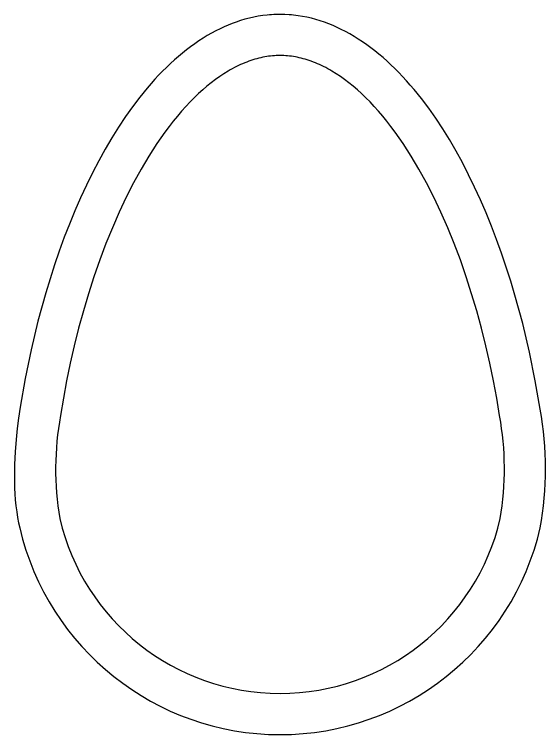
# Model space of a CAD drawing. Extents: x -221 to 104, y -309 to -96.
# Drawn here: x -104.92 to -79.08, y -193.74 to -158.74 of the extents above; entities that cross this region are included whole.
import ezdxf

# ---------------------------------------------------------------- set-up
doc = ezdxf.new("R2010")
doc.units = 0
doc.layers.add('DEFAULT', color=7, linetype='CONTINUOUS')
doc.layers.add('EGGS', color=7, linetype='CONTINUOUS')

msp = doc.modelspace()

# ---------------------------------------------------------------- linework, layer by layer
at = {"layer": 'DEFAULT'}
msp.add_lwpolyline([(-79.345, -177.93), (-79.584, -176.541), (-79.865, -175.159), (-80.196, -173.764), (-80.573, -172.38), (-80.777, -171.698), (-80.994, -171.019), (-81.224, -170.345), (-81.466, -169.675), (-81.713, -169.031), (-81.974, -168.391), (-82.247, -167.758), (-82.535, -167.13), (-82.826, -166.533), (-83.13, -165.943), (-83.439, -165.38), (-83.763, -164.825), (-84.088, -164.3), (-84.429, -163.785), (-84.77, -163.301), (-85.126, -162.828), (-85.482, -162.387), (-85.666, -162.172), (-85.853, -161.96), (-86.036, -161.761), (-86.223, -161.565), (-86.413, -161.374), (-86.608, -161.186), (-86.797, -161.01), (-86.99, -160.839), (-87.187, -160.672), (-87.388, -160.51), (-87.584, -160.359), (-87.783, -160.212), (-87.987, -160.071), (-88.193, -159.935), (-88.396, -159.81), (-88.601, -159.69), (-88.81, -159.575), (-89.022, -159.467), (-89.221, -159.372), (-89.423, -159.283), (-89.628, -159.2), (-89.835, -159.123), (-90.047, -159.052), (-90.261, -158.987), (-90.477, -158.929), (-90.695, -158.879), (-90.909, -158.837), (-91.124, -158.803), (-91.34, -158.775), (-91.448, -158.765), (-91.556, -158.756), (-91.769, -158.744), (-91.983, -158.74), (-92.196, -158.743), (-92.303, -158.747), (-92.409, -158.753), (-92.518, -158.762), (-92.626, -158.772), (-92.842, -158.798), (-93.057, -158.831), (-93.271, -158.872), (-93.488, -158.921), (-93.705, -158.977), (-93.919, -159.041), (-94.131, -159.111), (-94.329, -159.184), (-94.525, -159.262), (-94.719, -159.346), (-94.911, -159.435), (-95.123, -159.541), (-95.333, -159.653), (-95.539, -159.77), (-95.741, -159.894), (-95.948, -160.028), (-96.152, -160.167), (-96.352, -160.311), (-96.549, -160.46), (-96.75, -160.62), (-96.947, -160.785), (-97.141, -160.955), (-97.331, -161.128), (-97.526, -161.314), (-97.717, -161.504), (-97.904, -161.697), (-98.087, -161.895), (-98.275, -162.105), (-98.46, -162.318), (-98.816, -162.755), (-99.174, -163.224), (-99.517, -163.705), (-99.859, -164.217), (-100.185, -164.739), (-100.51, -165.291), (-100.82, -165.851), (-101.127, -166.438), (-101.419, -167.033), (-101.708, -167.658), (-101.984, -168.29), (-102.246, -168.927), (-102.495, -169.57), (-102.739, -170.238), (-102.97, -170.911), (-103.189, -171.589), (-103.395, -172.27), (-103.776, -173.653), (-104.11, -175.048), (-104.395, -176.43), (-104.638, -177.82), (-104.72, -178.36), (-104.783, -178.856), (-104.839, -179.401), (-104.884, -180.003), (-104.912, -180.606), (-104.921, -181.134), (-104.919, -181.447), (-104.911, -181.759), (-104.897, -182.045), (-104.876, -182.331), (-104.847, -182.626), (-104.809, -182.913), (-104.765, -183.189), (-104.715, -183.442), (-104.66, -183.694, 0.793492), (-79.34, -183.694, 0.090192)], format="xyb", close=True, dxfattribs=at)
at = {"layer": 'EGGS'}
msp.add_lwpolyline([(-81.321, -178.24), (-81.461, -177.396), (-81.619, -176.547), (-81.795, -175.695), (-81.99, -174.843), (-82.202, -173.993), (-82.433, -173.148), (-82.681, -172.312), (-82.947, -171.486), (-83.229, -170.674), (-83.529, -169.879), (-83.844, -169.104), (-84.173, -168.351), (-84.517, -167.624), (-84.873, -166.926), (-85.241, -166.257), (-85.62, -165.622), (-85.812, -165.317), (-86.007, -165.021), (-86.204, -164.734), (-86.402, -164.457), (-86.603, -164.189), (-86.804, -163.93), (-87.007, -163.682), (-87.211, -163.443), (-87.416, -163.215), (-87.621, -162.996), (-87.827, -162.788), (-88.033, -162.591), (-88.24, -162.403), (-88.447, -162.226), (-88.653, -162.059), (-88.859, -161.903), (-89.065, -161.757), (-89.27, -161.621), (-89.474, -161.495), (-89.576, -161.436), (-89.677, -161.38), (-89.779, -161.326), (-89.88, -161.274), (-89.981, -161.225), (-90.081, -161.178), (-90.181, -161.134), (-90.281, -161.093), (-90.38, -161.054), (-90.479, -161.017), (-90.578, -160.982), (-90.676, -160.95), (-90.774, -160.921), (-90.871, -160.893), (-90.968, -160.868), (-91.064, -160.846), (-91.16, -160.825), (-91.255, -160.807), (-91.35, -160.791), (-91.445, -160.777), (-91.539, -160.766), (-91.632, -160.756), (-91.725, -160.749), (-91.817, -160.744), (-91.909, -160.741), (-92, -160.74), (-92.091, -160.741), (-92.183, -160.744), (-92.275, -160.749), (-92.368, -160.756), (-92.461, -160.766), (-92.555, -160.777), (-92.65, -160.791), (-92.745, -160.807), (-92.84, -160.825), (-92.936, -160.846), (-93.032, -160.868), (-93.129, -160.893), (-93.226, -160.921), (-93.324, -160.95), (-93.422, -160.982), (-93.521, -161.017), (-93.62, -161.054), (-93.719, -161.093), (-93.819, -161.134), (-93.919, -161.178), (-94.019, -161.225), (-94.12, -161.274), (-94.221, -161.326), (-94.323, -161.38), (-94.424, -161.436), (-94.526, -161.495), (-94.73, -161.621), (-94.935, -161.757), (-95.141, -161.903), (-95.347, -162.059), (-95.553, -162.226), (-95.76, -162.403), (-95.967, -162.591), (-96.173, -162.788), (-96.379, -162.996), (-96.584, -163.215), (-96.789, -163.443), (-96.993, -163.682), (-97.196, -163.93), (-97.397, -164.189), (-97.598, -164.457), (-97.796, -164.734), (-97.993, -165.021), (-98.188, -165.317), (-98.38, -165.622), (-98.759, -166.257), (-99.127, -166.926), (-99.483, -167.624), (-99.827, -168.351), (-100.156, -169.104), (-100.471, -169.879), (-100.771, -170.674), (-101.053, -171.486), (-101.319, -172.312), (-101.567, -173.148), (-101.798, -173.993), (-102.01, -174.843), (-102.205, -175.695), (-102.381, -176.547), (-102.539, -177.396), (-102.679, -178.24, 0.08789), (-102.712, -183.24, 0.793492), (-81.288, -183.24, 0.08789)], format="xyb", close=True, dxfattribs=at)

doc.saveas('drawing.dxf')
